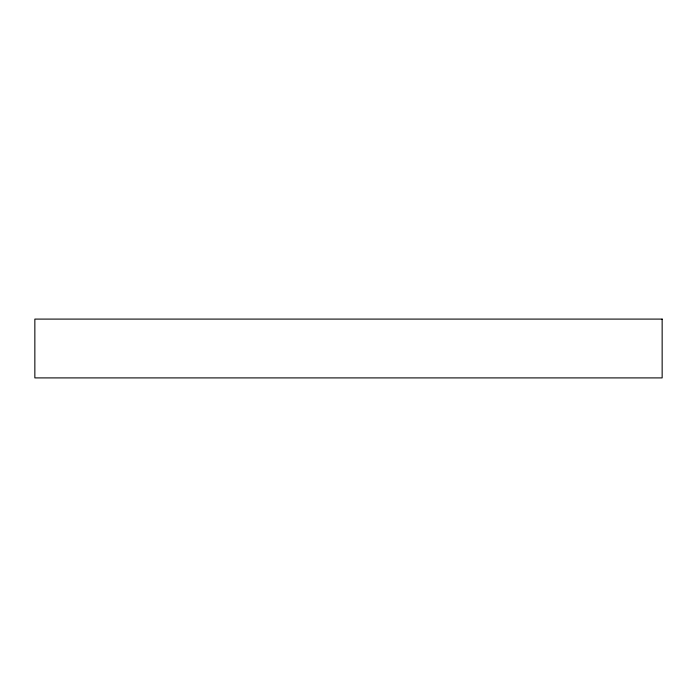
<?xml version="1.0" encoding="UTF-8"?>
<svg xmlns="http://www.w3.org/2000/svg" width="697" height="697" viewBox="0 0 697 697"><rect width="100%" height="100%" fill="white"/><g stroke="black" fill="none" stroke-linecap="round" stroke-linejoin="round"><path stroke-width="1.05" d="M662.15 319.095L34.85 319.095L34.85 377.905L662.15 377.905L662.15 319.095"/></g></svg>
